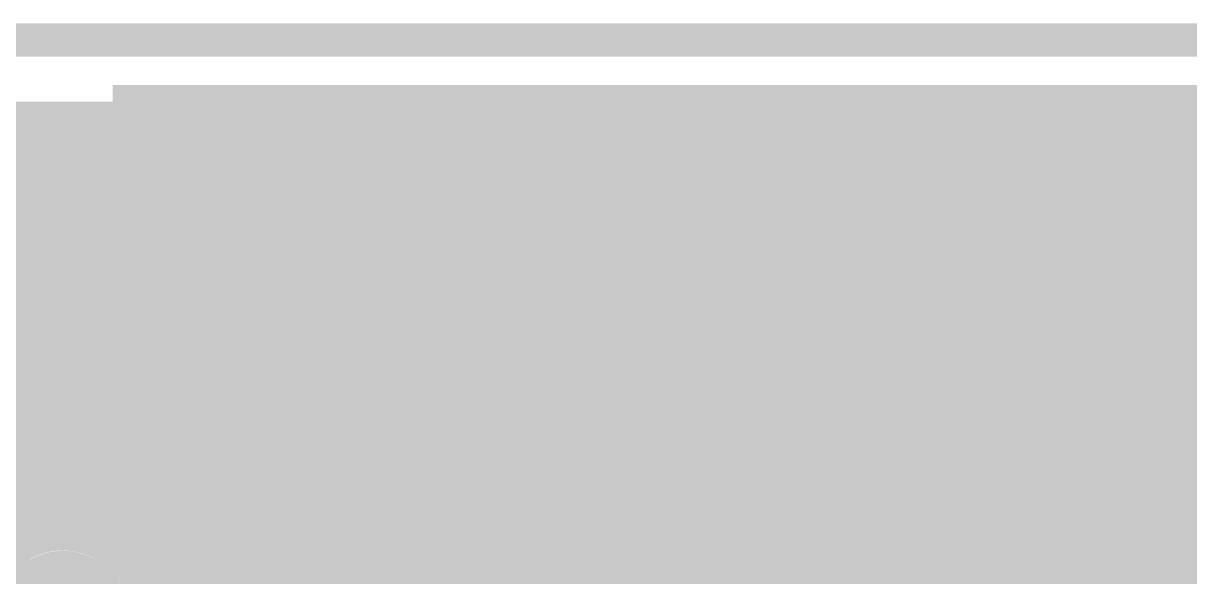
# Model space of a CAD drawing. Extents: x -4 to 136, y -50 to 40.
# Drawn here: x 3.25 to 12.18, y 29.89 to 34.13 of the extents above; entities that cross this region are included whole.
import ezdxf

# ---------------------------------------------------------------- set-up
doc = ezdxf.new("R2010")
doc.units = 0
doc.header["$MEASUREMENT"] = 0
doc.layers.get('0').update_dxf_attribs({"linetype": 'CONTINUOUS'})
for name, color, linetype in [('25-335-0_BOT', 7, 'CONTINUOUS'), ('25-335-0_DRD', 7, 'CONTINUOUS'), ('25-335-0_GND', 6, 'CONTINUOUS'), ('25-335-0_IN1', 4, 'CONTINUOUS'), ('25-335-0_SST', 9, 'CONTINUOUS'), ('25-335-0_TOP', 12, 'CONTINUOUS')]:
    doc.layers.add(name, color=color, linetype=linetype)

# ---------------------------------------------------------------- blocks, each defined once
blk = doc.blocks.new('ROUND_60')
at = {"const_width": 0.50038}
blk.add_lwpolyline([(-0.25019, 0, 1), (0.25019, 0, 1)], format="xyb", close=True, dxfattribs=at)

msp = doc.modelspace()

# ---------------------------------------------------------------- linework, layer by layer
at = {"layer": '25-335-0_BOT', "const_width": 0.254}
for points in [[(35.83178, 33.401), (-3.429, 33.401)], [(3.2004, 33.401), (3.2004, 30.1117)], [(3.429, 33.401), (3.429, 30.20822)], [(3.6576, 33.401), (3.6576, 30.2133)], [(3.8862, 33.401), (3.8862, 30.12694)], [(4.1148, 33.401), (4.1148, 29.88056)], [(4.3434, 33.401), (4.3434, 21.0693)], [(4.572, 33.401), (4.572, 21.06422)], [(4.8006, 33.401), (4.8006, 20.9677)], [(5.0292, 33.401), (5.0292, 20.68322)], [(5.2578, 33.401), (5.2578, 5.68452)], [(5.4864, 33.401), (5.4864, 28.98648)], [(5.715, 33.401), (5.715, 29.32938)], [(5.9436, 33.401), (5.9436, 29.4386)], [(6.1722, 33.401), (6.1722, 29.45384)], [(6.4008, 33.401), (6.4008, 29.38018)], [(6.6294, 33.401), (6.6294, 29.16428)], [(6.858, 33.401), (6.858, 21.45792)], [(7.0866, 33.401), (7.0866, 21.41474)], [(7.3152, 33.401), (7.3152, 21.2598)], [(7.5438, 33.401), (7.5438, 9.89838)], [(7.7724, 33.401), (7.7724, 16.78686)], [(8.001, 33.401), (8.001, 16.95958)], [(8.2296, 33.401), (8.2296, 17.01292)], [(8.4582, 33.401), (8.4582, 19.177)], [(8.6868, 33.401), (8.6868, 19.5834)], [(8.9154, 33.401), (8.9154, 19.812)], [(9.144, 33.401), (9.144, 20.0406)], [(9.3726, 33.401), (9.3726, 20.2692)], [(9.6012, 33.401), (9.6012, 20.4978)], [(9.8298, 33.401), (9.8298, 20.7264)], [(10.0584, 33.401), (10.0584, 20.955)], [(10.287, 33.401), (10.287, 25.0952)], [(10.5156, 33.401), (10.5156, 25.3492)], [(10.7442, 33.401), (10.7442, 25.5778)], [(10.9728, 33.401), (10.9728, 25.781)], [(11.2014, 33.401), (11.2014, 25.8318)], [(11.43, 33.401), (11.43, 27.96286)], [(11.6586, 33.401), (11.6586, 28.28544)], [(11.8872, 33.401), (11.8872, 28.48102)], [(12.1158, 33.401), (12.1158, 28.61056)], [(35.81908, 33.2486), (-3.429, 33.2486)], [(35.87242, 33.02), (-3.429, 33.02)], [(36.0426, 32.7914), (-3.429, 32.7914)], [(38.76548, 32.5628), (-3.429, 32.5628)], [(38.74262, 32.3342), (-3.429, 32.3342)], [(38.80612, 32.1056), (-3.429, 32.1056)], [(38.99662, 31.877), (-3.429, 31.877)], [(34.6964, 31.6484), (-3.429, 31.6484)], [(34.57448, 31.4198), (-3.429, 31.4198)], [(21.15566, 31.1912), (-3.429, 31.1912)], [(19.65198, 30.9626), (-3.429, 30.9626)], [(19.30908, 30.734), (-3.429, 30.734)], [(19.19986, 30.5054), (-3.429, 30.5054)], [(19.12366, 30.2768), (-3.429, 30.2768)], [(18.89506, 30.0482), (3.9878, 30.0482)], [(18.66646, 29.8196), (4.14274, 29.8196)]]:
    msp.add_lwpolyline(points, dxfattribs=at)
for points in [[(3.556, 30.22092, 0.4142136), (2.92608, 29.591)], [(4.18592, 29.591, 0.4142136), (3.556, 30.22092)]]:
    msp.add_lwpolyline(points, format="xyb", dxfattribs=at)
at = {"layer": '25-335-0_DRD', "const_width": 0.254}
for points in [[(-4.0005, 34.00044), (-4.0005, -4.0005), (135.99922, -4.0005), (135.99922, 34.00044), (-4.0005, 34.00044)], [(4.191, 30.226), (2.921, 30.226)], [(4.191, 30.226), (2.921, 28.956)], [(4.191, 28.956), (2.921, 30.226)], [(4.191, 28.956), (4.191, 30.226)]]:
    msp.add_lwpolyline(points, dxfattribs=at)
at = {"layer": '25-335-0_GND', "const_width": 0.254}
msp.add_lwpolyline([(-4.0005, 34.00044), (-4.0005, -4.0005), (135.99922, -4.0005), (135.99922, 34.00044), (-4.0005, 34.00044)], dxfattribs=at)
at = {"layer": '25-335-0_IN1', "const_width": 0.254}
for points in [[(35.83178, 33.401), (-3.429, 33.401)], [(3.2004, 33.401), (3.2004, 30.1117)], [(3.429, 33.401), (3.429, 30.20822)], [(3.6576, 33.401), (3.6576, 30.2133)], [(3.8862, 33.401), (3.8862, 30.12694)], [(4.1148, 33.401), (4.1148, 29.88056)], [(4.3434, 33.401), (4.3434, 21.0693)], [(4.572, 33.401), (4.572, 21.06422)], [(4.8006, 33.401), (4.8006, 20.9677)], [(5.0292, 33.401), (5.0292, 20.68322)], [(5.2578, 33.401), (5.2578, 5.68452)], [(5.4864, 33.401), (5.4864, 28.98648)], [(5.715, 33.401), (5.715, 29.32938)], [(5.9436, 33.401), (5.9436, 29.4386)], [(6.1722, 33.401), (6.1722, 29.45384)], [(6.4008, 33.401), (6.4008, 29.38018)], [(6.6294, 33.401), (6.6294, 29.16428)], [(6.858, 33.401), (6.858, 21.45792)], [(7.0866, 33.401), (7.0866, 21.41474)], [(7.3152, 33.401), (7.3152, 21.2598)], [(7.5438, 33.401), (7.5438, 20.5994)], [(7.7724, 33.401), (7.7724, 20.828)], [(8.001, 33.401), (8.001, 21.0566)], [(8.2296, 33.401), (8.2296, 21.2852)], [(8.4582, 33.401), (8.4582, 21.5138)], [(8.6868, 33.401), (8.6868, 21.7424)], [(8.9154, 33.401), (8.9154, 21.971)], [(9.144, 33.401), (9.144, 22.1996)], [(9.3726, 33.401), (9.3726, 22.4282)], [(9.6012, 33.401), (9.6012, 22.6568)], [(9.8298, 33.401), (9.8298, 22.8854)], [(10.0584, 33.401), (10.0584, 23.114)], [(10.287, 33.401), (10.287, 23.3426)], [(10.5156, 33.401), (10.5156, 23.5712)], [(10.7442, 33.401), (10.7442, 24.92756)], [(10.9728, 33.401), (10.9728, 25.17394)], [(11.2014, 33.401), (11.2014, 25.2603)], [(11.43, 33.401), (11.43, 27.96286)], [(11.6586, 33.401), (11.6586, 28.28544)], [(11.8872, 33.401), (11.8872, 28.48102)], [(12.1158, 33.401), (12.1158, 28.61056)], [(35.81908, 33.2486), (-3.429, 33.2486)], [(35.87242, 33.02), (-3.429, 33.02)], [(36.0172, 32.7914), (-3.429, 32.7914)], [(36.0172, 32.5628), (-3.429, 32.5628)], [(36.0172, 32.3342), (-3.429, 32.3342)], [(36.0172, 32.1056), (-3.429, 32.1056)], [(36.0172, 31.877), (-3.429, 31.877)], [(34.6964, 31.6484), (-3.429, 31.6484)], [(34.57448, 31.4198), (-3.429, 31.4198)], [(21.15566, 31.1912), (-3.429, 31.1912)], [(19.65198, 30.9626), (-3.429, 30.9626)], [(19.30908, 30.734), (-3.429, 30.734)], [(19.19986, 30.5054), (-3.429, 30.5054)], [(19.18716, 30.2768), (-3.429, 30.2768)], [(19.26082, 30.0482), (3.9878, 30.0482)], [(19.47672, 29.8196), (4.14274, 29.8196)]]:
    msp.add_lwpolyline(points, dxfattribs=at)
for points in [[(3.556, 30.22092, 0.4142136), (2.92608, 29.591)], [(4.18592, 29.591, 0.4142136), (3.556, 30.22092)]]:
    msp.add_lwpolyline(points, format="xyb", dxfattribs=at)
at = {"layer": '25-335-0_SST'}
for points, const_width in [([(3.937, 33.528), (3.937, 32.258)], 0.254), ([(17.526, 33.528), (3.937, 33.528)], 0.254), ([(17.526, 33.528), (17.526, 32.258), (3.937, 32.258)], 0.254), ([(17.526, 33.5026), (3.937, 33.5026)], 0.254), ([(4.0386, 33.528), (4.0386, 32.258)], 0.254), ([(4.2672, 33.528), (4.2672, 32.258)], 0.254), ([(4.4958, 33.528), (4.4958, 32.258)], 0.254), ([(4.7244, 33.528), (4.7244, 32.258)], 0.254), ([(4.953, 33.528), (4.953, 32.258)], 0.254), ([(5.1816, 33.528), (5.1816, 32.258)], 0.254), ([(5.4102, 33.528), (5.4102, 32.258)], 0.254), ([(5.6388, 33.528), (5.6388, 32.258)], 0.254), ([(5.8674, 33.528), (5.8674, 32.258)], 0.254), ([(6.096, 33.528), (6.096, 32.258)], 0.254), ([(6.3246, 33.528), (6.3246, 32.258)], 0.254), ([(6.5532, 33.528), (6.5532, 32.258)], 0.254), ([(6.7818, 33.528), (6.7818, 32.258)], 0.254), ([(7.0104, 33.528), (7.0104, 32.258)], 0.254), ([(7.239, 33.528), (7.239, 32.258)], 0.254), ([(7.4676, 33.528), (7.4676, 32.258)], 0.254), ([(7.6962, 33.528), (7.6962, 32.258)], 0.254), ([(7.9248, 33.528), (7.9248, 32.258)], 0.254), ([(8.1534, 33.528), (8.1534, 32.258)], 0.254), ([(8.382, 33.528), (8.382, 32.258)], 0.254), ([(8.6106, 33.528), (8.6106, 32.258)], 0.254), ([(8.8392, 33.528), (8.8392, 32.258)], 0.254), ([(9.0678, 33.528), (9.0678, 32.258)], 0.254), ([(9.2964, 33.528), (9.2964, 32.258)], 0.254), ([(9.525, 33.528), (9.525, 32.258)], 0.254), ([(9.7536, 33.528), (9.7536, 32.258)], 0.254), ([(9.9822, 33.528), (9.9822, 32.258)], 0.254), ([(10.2108, 33.528), (10.2108, 32.258)], 0.254), ([(10.4394, 33.528), (10.4394, 32.258)], 0.254), ([(10.668, 33.528), (10.668, 32.258)], 0.254), ([(10.8966, 33.528), (10.8966, 32.258)], 0.254), ([(11.1252, 33.528), (11.1252, 32.258)], 0.254), ([(11.3538, 33.528), (11.3538, 32.258)], 0.254), ([(11.5824, 33.528), (11.5824, 32.258)], 0.254), ([(11.811, 33.528), (11.811, 32.258)], 0.254), ([(12.0396, 33.528), (12.0396, 32.258)], 0.254), ([(12.2682, 33.528), (12.2682, 32.258)], 0.254), ([(3.5052, 33.42894), (3.20802, 32.83712), (3.0099, 32.83712), (2.71526, 33.42894)], 0.2032), ([(17.526, 33.274), (3.937, 33.274)], 0.254), ([(17.526, 33.0454), (3.937, 33.0454)], 0.254), ([(17.526, 32.8168), (3.937, 32.8168)], 0.254), ([(17.526, 32.5882), (3.937, 32.5882)], 0.254), ([(17.526, 32.3596), (3.937, 32.3596)], 0.254), ([(3.4798, 30.59176), (3.4798, 31.77794)], 0.2032), ([(3.937, 31.75), (3.937, 30.48)], 0.254), ([(17.526, 31.75), (3.937, 31.75)], 0.254), ([(17.526, 31.75), (17.526, 30.48), (3.937, 30.48)], 0.254), ([(4.0386, 31.75), (4.0386, 30.48)], 0.254), ([(4.2672, 31.75), (4.2672, 30.48)], 0.254), ([(4.4958, 31.75), (4.4958, 30.48)], 0.254), ([(4.7244, 31.75), (4.7244, 30.48)], 0.254), ([(4.953, 31.75), (4.953, 30.48)], 0.254), ([(5.1816, 31.75), (5.1816, 30.48)], 0.254), ([(5.4102, 31.75), (5.4102, 30.48)], 0.254), ([(5.6388, 31.75), (5.6388, 30.48)], 0.254), ([(5.8674, 31.75), (5.8674, 30.48)], 0.254), ([(6.096, 31.75), (6.096, 30.48)], 0.254), ([(6.3246, 31.75), (6.3246, 30.48)], 0.254), ([(6.5532, 31.75), (6.5532, 30.48)], 0.254), ([(6.7818, 31.75), (6.7818, 30.48)], 0.254), ([(7.0104, 31.75), (7.0104, 30.48)], 0.254), ([(7.239, 31.75), (7.239, 30.48)], 0.254), ([(7.4676, 31.75), (7.4676, 30.48)], 0.254), ([(7.6962, 31.75), (7.6962, 30.48)], 0.254), ([(7.9248, 31.75), (7.9248, 30.48)], 0.254), ([(8.1534, 31.75), (8.1534, 30.48)], 0.254), ([(8.382, 31.75), (8.382, 30.48)], 0.254), ([(8.6106, 31.75), (8.6106, 30.48)], 0.254), ([(8.8392, 31.75), (8.8392, 30.48)], 0.254), ([(9.0678, 31.75), (9.0678, 30.48)], 0.254), ([(9.2964, 31.75), (9.2964, 30.48)], 0.254), ([(9.525, 31.75), (9.525, 30.48)], 0.254), ([(9.7536, 31.75), (9.7536, 30.48)], 0.254), ([(9.9822, 31.75), (9.9822, 30.48)], 0.254), ([(10.2108, 31.75), (10.2108, 30.48)], 0.254), ([(10.4394, 31.75), (10.4394, 30.48)], 0.254), ([(10.668, 31.75), (10.668, 30.48)], 0.254), ([(10.8966, 31.75), (10.8966, 30.48)], 0.254), ([(11.1252, 31.75), (11.1252, 30.48)], 0.254), ([(11.3538, 31.75), (11.3538, 30.48)], 0.254), ([(11.5824, 31.75), (11.5824, 30.48)], 0.254), ([(11.811, 31.75), (11.811, 30.48)], 0.254), ([(12.0396, 31.75), (12.0396, 30.48)], 0.254), ([(12.2682, 31.75), (12.2682, 30.48)], 0.254), ([(17.526, 31.7246), (3.937, 31.7246)], 0.254), ([(17.526, 31.496), (3.937, 31.496)], 0.254), ([(17.526, 31.2674), (3.937, 31.2674)], 0.254), ([(3.4798, 31.18612), (2.68986, 31.18612)], 0.2032), ([(17.526, 31.0388), (3.937, 31.0388)], 0.254), ([(17.526, 30.8102), (3.937, 30.8102)], 0.254), ([(17.526, 30.5816), (3.937, 30.5816)], 0.254)]:
    msp.add_lwpolyline(points, dxfattribs=dict(at, const_width=const_width))
at = {"layer": '25-335-0_TOP', "const_width": 0.254}
for points in [[(18.44802, 33.401), (-3.429, 33.401)], [(3.2004, 33.401), (3.2004, 30.1117)], [(3.429, 33.401), (3.429, 30.20822)], [(3.6576, 33.401), (3.6576, 30.2133)], [(3.8862, 33.401), (3.8862, 30.12694)], [(4.1148, 33.401), (4.1148, 30.0228)], [(4.3434, 33.401), (4.3434, 30.0228)], [(4.572, 33.401), (4.572, 30.0228)], [(4.8006, 33.401), (4.8006, 30.0228)], [(5.0292, 33.401), (5.0292, 30.0228)], [(5.2578, 33.401), (5.2578, 30.0228)], [(5.4864, 33.401), (5.4864, 30.0228)], [(5.715, 33.401), (5.715, 30.0228)], [(5.9436, 33.401), (5.9436, 30.0228)], [(6.1722, 33.401), (6.1722, 30.0228)], [(6.4008, 33.401), (6.4008, 30.0228)], [(6.6294, 33.401), (6.6294, 30.0228)], [(6.858, 33.401), (6.858, 30.0228)], [(7.0866, 33.401), (7.0866, 30.0228)], [(7.3152, 33.401), (7.3152, 30.0228)], [(7.5438, 33.401), (7.5438, 30.0228)], [(7.7724, 33.401), (7.7724, 30.0228)], [(8.001, 33.401), (8.001, 30.0228)], [(8.2296, 33.401), (8.2296, 30.0228)], [(8.4582, 33.401), (8.4582, 30.0228)], [(8.6868, 33.401), (8.6868, 30.0228)], [(8.9154, 33.401), (8.9154, 30.0228)], [(9.144, 33.401), (9.144, 30.0228)], [(9.3726, 33.401), (9.3726, 30.0228)], [(9.6012, 33.401), (9.6012, 30.0228)], [(9.8298, 33.401), (9.8298, 30.0228)], [(10.0584, 33.401), (10.0584, 30.0228)], [(10.287, 33.401), (10.287, 30.0228)], [(10.5156, 33.401), (10.5156, 30.0228)], [(10.7442, 33.401), (10.7442, 30.0228)], [(10.9728, 33.401), (10.9728, 30.0228)], [(11.2014, 33.401), (11.2014, 30.0228)], [(11.43, 33.401), (11.43, 30.0228)], [(11.6586, 33.401), (11.6586, 30.0228)], [(11.8872, 33.401), (11.8872, 30.0228)], [(12.1158, 33.401), (12.1158, 30.0228)], [(18.44802, 33.2486), (-3.429, 33.2486)], [(18.44802, 33.02), (-3.429, 33.02)], [(18.44802, 32.7914), (-3.429, 32.7914)], [(18.44802, 32.5628), (-3.429, 32.5628)], [(18.44802, 32.3342), (-3.429, 32.3342)], [(18.44802, 32.1056), (-3.429, 32.1056)], [(20.08886, 31.877), (-3.429, 31.877)], [(19.86026, 31.6484), (-3.429, 31.6484)], [(19.558, 31.4198), (-3.429, 31.4198)], [(19.14906, 31.1912), (-3.429, 31.1912)], [(18.92046, 30.9626), (-3.429, 30.9626)], [(18.69186, 30.734), (-3.429, 30.734)], [(18.46326, 30.5054), (-3.429, 30.5054)], [(18.23466, 30.2768), (-3.429, 30.2768)], [(18.00606, 30.0482), (3.9878, 30.0482)], [(17.98066, 30.0228), (4.0132, 30.0228)]]:
    msp.add_lwpolyline(points, dxfattribs=at)
for points in [[(3.556, 30.22092, 0.4142136), (2.92608, 29.591)], [(4.0132, 30.0228, 0.2063465), (3.556, 30.21987)]]:
    msp.add_lwpolyline(points, format="xyb", dxfattribs=at)

# ---------------------------------------------------------------- block references
at = {"layer": '25-335-0_GND'}
msp.add_blockref('ROUND_60', (3.556, 29.591), dxfattribs=at)

doc.saveas('drawing.dxf')
